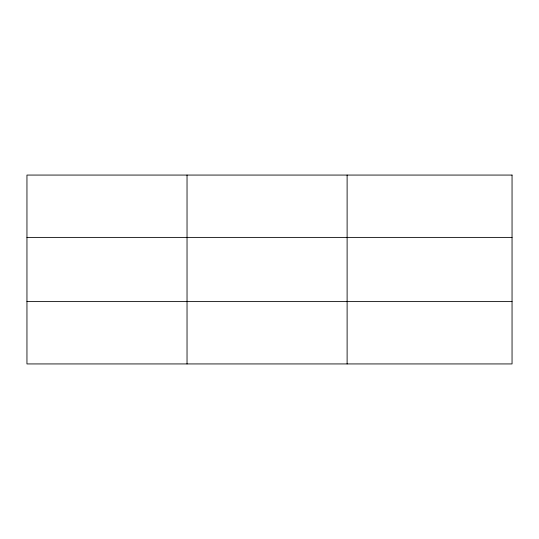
<?xml version="1.0" encoding="UTF-8"?>
<svg xmlns="http://www.w3.org/2000/svg" width="539" height="539" viewBox="0 0 539 539"><rect width="100%" height="100%" fill="white"/><g stroke="black" fill="none" stroke-linecap="round" stroke-linejoin="round"><path stroke-width="0.81" d="M187.033 363.933L187.033 175.067M347.116 363.933L347.116 175.067M26.95 237.396L512.05 237.396M26.95 301.604L512.05 301.604M512.05 175.067L512.05 363.933L26.95 363.933L26.95 175.067L512.05 175.067"/></g></svg>
